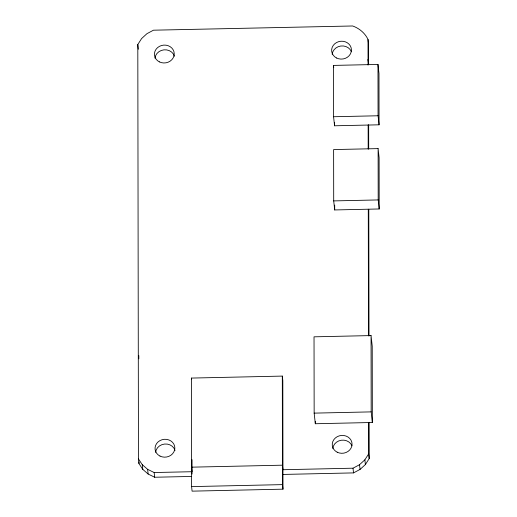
<?xml version="1.0" encoding="UTF-8"?>
<svg xmlns="http://www.w3.org/2000/svg" width="517" height="517" viewBox="0 0 517 517"><rect width="100%" height="100%" fill="white"/><g stroke="black" fill="none" stroke-linecap="round" stroke-linejoin="round"><path stroke-width="0.78" d="M368.059 65.09L368.02 39.473A28.803 25.953 -6.3 0 0 352.684 25.979L153.465 30.193L146.938 33.683L141.6 38.562L137.806 44.501L138.459 458.915L138.976 463.62L142.789 469.391L148.14 474.037L154.68 477.243L191.71 476.435M368.02 39.473L368.537 44.178L368.569 64.308L368.046 59.604M138.459 458.915L142.265 464.68L147.623 469.326L154.156 472.538L192.059 471.711L191.561 467.168L282.456 465.184L282.961 469.72L353.008 468.195L359.535 464.699L364.873 459.82L368.666 453.887L368.615 422.57M282.683 474.444L353.531 472.9L360.052 469.41L365.396 464.531L369.183 458.592L369.132 422.311M333.491 65.413L377.979 64.444L378.98 73.485L379.058 124.81L334.57 125.786L333.568 116.739L333.491 65.413L333.736 67.675M333.568 116.739L378.063 115.769L379.058 124.81M378.114 148.605L333.62 149.575L333.704 200.906L334.699 209.947L379.194 208.971L379.11 157.646L378.114 148.605L378.192 199.93L379.194 208.971M333.704 200.906L378.192 199.93M371.057 335.578L314.032 336.826L314.155 413.128L315.325 423.74L372.35 422.492L372.227 346.19L371.057 335.578L371.18 411.881L372.35 422.492M191.419 378.076L282.314 376.092L282.818 380.635L282.986 489.166L192.091 491.15L191.594 486.607L191.419 378.076L191.587 379.594M314.155 413.128L371.18 411.881M191.594 486.607L282.489 484.623L282.986 489.166M368.201 59.352L368.718 64.063M368.666 453.887L369.183 458.592M364.873 459.82L365.396 464.531M359.535 464.699L360.052 469.41M353.008 468.195L353.531 472.9M137.806 44.501L138.33 49.205M154.156 472.538L154.68 477.243M147.623 469.326L148.14 474.037M142.265 464.68L142.789 469.391M377.979 64.444L378.063 115.769M368.666 124.778L368.699 148.967M368.795 209.443L368.996 336.037M368.149 125.049L368.188 149.077M368.285 209.211L368.479 335.791M334.564 122.574L334.57 125.786M334.693 205.133L334.699 209.947M315.318 421.329L315.325 423.74M282.314 376.092L282.489 484.623M192.04 459.671L192.065 474.044M138.808 355.586L138.815 358.811M138.976 462.011L138.976 463.62M332.799 448.504A9.913 8.931 -6.3 0 1 341.362 440.226A9.913 8.931 -6.3 0 1 351.967 445.803M155.598 452.369A9.913 8.931 -6.3 0 1 164.587 444.045A9.913 8.931 -6.3 0 1 175.03 450.41M332.185 54.304A9.913 8.931 -6.3 0 1 340.742 46.026A9.913 8.931 -6.3 0 1 351.353 51.61M154.984 58.175A9.913 8.931 -6.3 0 1 163.973 49.845A9.913 8.931 -6.3 0 1 174.41 56.211M337.207 452.207A9.913 8.931 -6.3 0 0 352.051 444.142A9.913 8.931 -6.3 0 0 337.181 436.716A9.913 8.931 -6.3 0 0 337.207 452.207M336.593 58.014A9.913 8.931 -6.3 0 0 351.431 49.942A9.913 8.931 -6.3 0 0 336.567 42.523A9.913 8.931 -6.3 0 0 336.593 58.014M159.391 61.885A9.913 8.931 -6.3 0 0 174.229 53.813A9.913 8.931 -6.3 0 0 159.365 46.394A9.913 8.931 -6.3 0 0 159.391 61.885M160.005 456.078A9.913 8.931 -6.3 0 0 174.849 448.013A9.913 8.931 -6.3 0 0 159.986 440.587A9.913 8.931 -6.3 0 0 160.005 456.078"/></g></svg>
